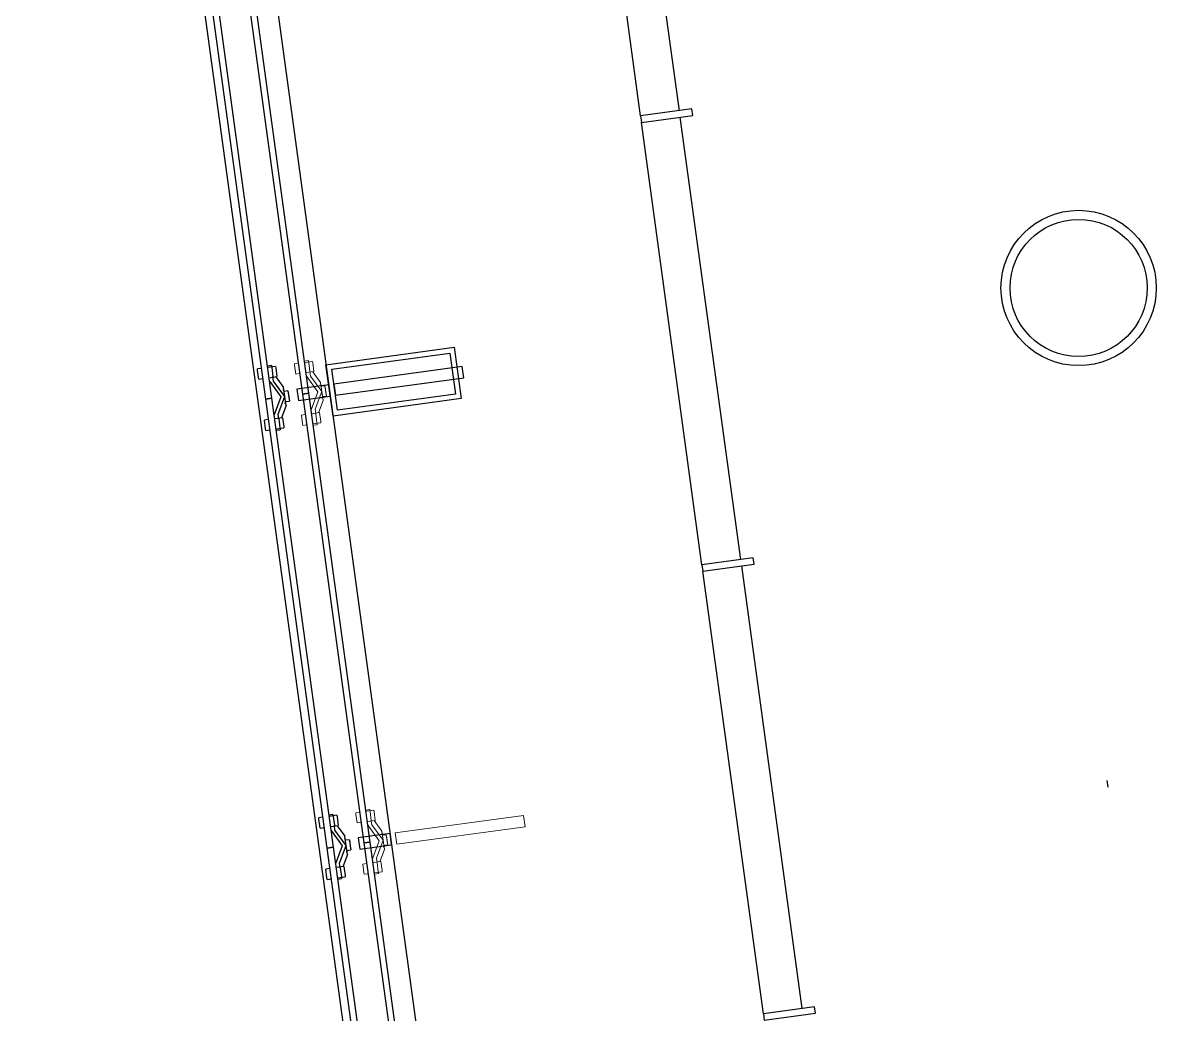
# Model space of a CAD drawing. Header units: millimetres. Extents: x -28081 to 11848482, y -6212777 to 128443.
# Drawn here: x -28081 to -23703, y 103183 to 107013 of the extents above; entities that cross this region are included whole.
import ezdxf

# ---------------------------------------------------------------- set-up
doc = ezdxf.new("R2010")
doc.units = ezdxf.units.MM
doc.header["$LTSCALE"] = 10
for name, color, linetype in [('A—\\M+5C3C5\\M+5B4B0', 135, 'Continuous'), ('A—\\M+5C7BD\\M+5CCE5', 7, 'Continuous'), ('E-RF-5F$0$A-GLAZ-CWMG', 3, 'Continuous')]:
    doc.layers.add(name, color=color, linetype=linetype)

msp = doc.modelspace()

# ---------------------------------------------------------------- linework, layer by layer
at = {"layer": 'A—\\M+5C3C5\\M+5B4B0'}
for p, q in [((-28080.5, 112193.8, 0), (-25791.7, 95448.7, 0)), ((-27765.1, 111953.9, 0), (-25552.2, 95764.4, 0)), ((-25694.2, 106653), (-25927.8, 108362.1)), ((-25779.2, 108382.4), (-25545.6, 106673.3)), ((-27237.1, 107312.6), (-27000.1, 105578.7)), ((-26975, 105582.2), (-27212, 107316.1)), ((-27379.9, 107293.1), (-27142.9, 105559.2)), ((-27117.7, 105562.7), (-27354.7, 107296.5)), ((-25542.2, 106648.5), (-25308.6, 104939.4)), ((-25457.2, 104919.1), (-25690.8, 106628.2)), ((-27119.7, 105688.6), (-27134.7, 105686.5)), ((-27119.7, 105688.6), (-27134.7, 105686.5)), ((-27104.2, 105685.6), (-27134, 105681.6)), ((-27104.2, 105685.6), (-27134, 105681.6)), ((-27119.7, 105688.6), (-27118.7, 105681.3)), ((-27119.7, 105688.6), (-27118.7, 105681.3)), ((-27104.2, 105685.6), (-27103.4, 105679.8)), ((-27104.2, 105685.6), (-27103.4, 105679.8)), ((-27159.1, 105678.1), (-27174, 105676.1)), ((-27159.1, 105678.1), (-27174, 105676.1)), ((-27173.2, 105670.3), (-27174, 105676.1)), ((-27173.2, 105670.3), (-27174, 105676.1)), ((-27168.6, 105636.5), (-27173.2, 105670.3)), ((-27168.6, 105636.5), (-27173.2, 105670.3)), ((-27128.6, 105641.9), (-27098.7, 105646)), ((-27128.6, 105641.9), (-27098.7, 105646)), ((-27118.7, 105681.3), (-27113.9, 105646.3)), ((-27118.7, 105681.3), (-27113.9, 105646.3)), ((-27111.5, 105628.8), (-27113.9, 105646.3)), ((-27111.5, 105628.8), (-27113.9, 105646.3)), ((-27103.4, 105679.8), (-27098.7, 105646)), ((-27103.4, 105679.8), (-27098.7, 105646)), ((-27102.9, 105645.5), (-27073, 105604.5)), ((-27102.9, 105645.5), (-27073, 105604.5)), ((-27168.6, 105636.5), (-27153.7, 105638.5)), ((-27168.6, 105636.5), (-27153.7, 105638.5)), ((-27126.5, 105626.7), (-27083.1, 105567.4)), ((-27126.5, 105626.7), (-27083.1, 105567.4)), ((-27068.2, 105569.4), (-27111.5, 105628.8)), ((-27068.2, 105569.4), (-27111.5, 105628.8)), ((-27070.6, 105586.9), (-27073, 105604.5)), ((-27068.2, 105569.4), (-27073, 105604.5)), ((-27070.6, 105586.9), (-27073, 105604.5)), ((-27068.2, 105569.4), (-27073, 105604.5)), ((-27142.9, 105559.2), (-27117.7, 105562.7)), ((-27117.7, 105562.7), (-27142.9, 105559.2)), ((-27142.9, 105559.2), (-26905.9, 103825.3)), ((-26880.7, 103828.8), (-27117.7, 105562.7)), ((-27083.1, 105567.4), (-27109, 105498.6)), ((-27083.1, 105567.4), (-27109, 105498.6)), ((-27094, 105500.7), (-27068.2, 105569.4)), ((-27094, 105500.7), (-27068.2, 105569.4)), ((-27071.6, 105594.2), (-27075.5, 105593.7)), ((-27071.6, 105594.2), (-27075.5, 105593.7)), ((-27071.6, 105594.2), (-27075.5, 105593.7)), ((-27071.6, 105594.2), (-27075.5, 105593.7)), ((-27056, 105591.3), (-27070.9, 105589.2)), ((-27056, 105591.3), (-27070.9, 105589.2)), ((-27056, 105591.3), (-27070.9, 105589.2)), ((-27056, 105591.3), (-27070.9, 105589.2)), ((-27056, 105591.3), (-27070.9, 105589.2)), ((-27056, 105591.3), (-27070.9, 105589.2)), ((-27056, 105591.3), (-27070.9, 105589.2)), ((-27056, 105591.3), (-27070.9, 105589.2)), ((-27068.2, 105569.4), (-27070.6, 105586.9)), ((-27068.2, 105569.4), (-27070.6, 105586.9)), ((-27065.8, 105551.9), (-27068.2, 105569.4)), ((-27065.8, 105551.9), (-27068.2, 105569.4)), ((-27065.8, 105551.9), (-27068.2, 105569.4)), ((-27065.8, 105551.9), (-27068.2, 105569.4)), ((-27056, 105591.3), (-27055.2, 105585.5)), ((-27056, 105591.3), (-27051.4, 105557.5)), ((-27056, 105591.3), (-27051.4, 105557.5)), ((-27056, 105591.3), (-27055.2, 105585.5)), ((-27056, 105591.3), (-27055.2, 105585.5)), ((-27056, 105591.3), (-27051.4, 105557.5)), ((-27056, 105591.3), (-27051.4, 105557.5)), ((-27056, 105591.3), (-27055.2, 105585.5)), ((-27055.2, 105585.5), (-27050.6, 105551.6)), ((-27055.2, 105585.5), (-27050.6, 105551.6)), ((-27055.2, 105585.5), (-27050.6, 105551.6)), ((-27055.2, 105585.5), (-27050.6, 105551.6)), ((-27051.4, 105557.5), (-27050.6, 105551.6)), ((-27051.4, 105557.5), (-27050.6, 105551.6)), ((-27051.4, 105557.5), (-27050.6, 105551.6)), ((-27051.4, 105557.5), (-27050.6, 105551.6)), ((-27000.1, 105578.7), (-26975, 105582.2)), ((-26975, 105582.2), (-27000.1, 105578.7)), ((-26975, 105582.2), (-27000.1, 105578.7)), ((-27000.1, 105578.7), (-26763.1, 103844.9)), ((-27000.1, 105578.7), (-26763.1, 103844.9)), ((-26738, 103848.3), (-26975, 105582.2)), ((-26738, 103848.3), (-26975, 105582.2)), ((-27063.4, 105534.4), (-27081.3, 105486.9)), ((-27063.4, 105534.4), (-27081.3, 105486.9)), ((-27068.8, 105544.1), (-27064.8, 105544.7)), ((-27068.8, 105544.1), (-27064.8, 105544.7)), ((-27068.8, 105544.1), (-27064.8, 105544.7)), ((-27068.8, 105544.1), (-27064.8, 105544.7)), ((-27063.4, 105534.4), (-27065.8, 105551.9)), ((-27063.4, 105534.4), (-27065.8, 105551.9)), ((-27063.4, 105534.4), (-27065.7, 105551.5)), ((-27063.4, 105534.4), (-27065.7, 105551.5)), ((-27065.5, 105549.6), (-27050.6, 105551.6)), ((-27065.5, 105549.6), (-27050.6, 105551.6)), ((-27065.5, 105549.6), (-27050.6, 105551.6)), ((-27065.5, 105549.6), (-27050.6, 105551.6)), ((-27065.5, 105549.6), (-27050.6, 105551.6)), ((-27065.5, 105549.6), (-27050.6, 105551.6)), ((-27065.5, 105549.6), (-27050.6, 105551.6)), ((-27065.5, 105549.6), (-27050.6, 105551.6)), ((-27132.1, 105480), (-27146.9, 105477.9)), ((-27132.1, 105480), (-27146.9, 105477.9)), ((-27142.3, 105444.1), (-27146.9, 105477.9)), ((-27142.3, 105444.1), (-27146.9, 105477.9)), ((-27077.1, 105487.5), (-27106.9, 105483.4)), ((-27077.1, 105487.5), (-27106.9, 105483.4)), ((-27091.6, 105483.1), (-27094, 105500.7)), ((-27091.6, 105483.1), (-27094, 105500.7)), ((-27091.6, 105483.1), (-27086.8, 105448.1)), ((-27091.6, 105483.1), (-27086.8, 105448.1)), ((-27077.1, 105487.5), (-27072.4, 105453.6)), ((-27077.1, 105487.5), (-27072.4, 105453.6)), ((-27141.5, 105438.3), (-27142.3, 105444.1)), ((-27141.5, 105438.3), (-27142.3, 105444.1)), ((-27141.5, 105438.3), (-27126.6, 105440.3)), ((-27141.5, 105438.3), (-27126.6, 105440.3)), ((-27101.5, 105443.8), (-27071.7, 105447.8)), ((-27101.5, 105443.8), (-27071.7, 105447.8)), ((-27100.8, 105438.8), (-27085.8, 105440.9)), ((-27100.8, 105438.8), (-27085.8, 105440.9)), ((-27086.8, 105448.1), (-27085.8, 105440.9)), ((-27086.8, 105448.1), (-27085.8, 105440.9)), ((-27072.4, 105453.6), (-27071.7, 105447.8)), ((-27072.4, 105453.6), (-27071.7, 105447.8)), ((-25305.2, 104914.7), (-25071.6, 103205.5)), ((-25220.2, 103185.2), (-25453.8, 104894.3)), ((-23893.9, 104085.6), (-23890.5, 104060.5)), ((-26922.2, 103944.2), (-26937, 103942.2)), ((-26922.2, 103944.2), (-26937, 103942.2)), ((-26936.2, 103936.4), (-26937, 103942.2)), ((-26936.2, 103936.4), (-26937, 103942.2)), ((-26931.6, 103902.6), (-26936.2, 103936.4)), ((-26931.6, 103902.6), (-26936.2, 103936.4)), ((-26882.7, 103954.7), (-26897.7, 103952.6)), ((-26882.7, 103954.7), (-26897.7, 103952.6)), ((-26867.2, 103951.8), (-26897, 103947.7)), ((-26867.2, 103951.8), (-26897, 103947.7)), ((-26882.7, 103954.7), (-26881.7, 103947.4)), ((-26882.7, 103954.7), (-26881.7, 103947.4)), ((-26881.7, 103947.4), (-26876.9, 103912.4)), ((-26881.7, 103947.4), (-26876.9, 103912.4)), ((-26867.2, 103951.8), (-26866.4, 103946)), ((-26867.2, 103951.8), (-26866.4, 103946)), ((-26866.4, 103946), (-26861.7, 103912.1)), ((-26866.4, 103946), (-26861.7, 103912.1)), ((-26931.6, 103902.6), (-26916.7, 103904.6)), ((-26931.6, 103902.6), (-26916.7, 103904.6)), ((-26891.6, 103908), (-26861.7, 103912.1)), ((-26891.6, 103908), (-26861.7, 103912.1)), ((-26889.5, 103892.8), (-26846.1, 103833.5)), ((-26889.5, 103892.8), (-26846.1, 103833.5)), ((-26874.5, 103894.9), (-26876.9, 103912.4)), ((-26874.5, 103894.9), (-26876.9, 103912.4)), ((-26831.2, 103835.6), (-26874.5, 103894.9)), ((-26831.2, 103835.6), (-26874.5, 103894.9)), ((-26865.9, 103911.6), (-26836, 103870.6)), ((-26865.9, 103911.6), (-26836, 103870.6)), ((-26834.6, 103860.3), (-26838.5, 103859.8)), ((-26834.6, 103860.3), (-26838.5, 103859.8)), ((-26834.6, 103860.3), (-26838.5, 103859.8)), ((-26834.6, 103860.3), (-26838.5, 103859.8)), ((-26833.6, 103853.1), (-26836, 103870.6)), ((-26831.2, 103835.6), (-26836, 103870.6)), ((-26833.6, 103853.1), (-26836, 103870.6)), ((-26831.2, 103835.6), (-26836, 103870.6)), ((-26819, 103857.4), (-26833.9, 103855.4)), ((-26819, 103857.4), (-26833.9, 103855.4)), ((-26819, 103857.4), (-26833.9, 103855.4)), ((-26819, 103857.4), (-26833.9, 103855.4)), ((-26819, 103857.4), (-26833.9, 103855.4)), ((-26819, 103857.4), (-26833.9, 103855.4)), ((-26819, 103857.4), (-26833.9, 103855.4)), ((-26819, 103857.4), (-26833.9, 103855.4)), ((-26831.2, 103835.6), (-26833.6, 103853.1)), ((-26831.2, 103835.6), (-26833.6, 103853.1)), ((-26819, 103857.4), (-26818.2, 103851.6)), ((-26819, 103857.4), (-26814.4, 103823.6)), ((-26819, 103857.4), (-26814.4, 103823.6)), ((-26819, 103857.4), (-26818.2, 103851.6)), ((-26819, 103857.4), (-26818.2, 103851.6)), ((-26819, 103857.4), (-26814.4, 103823.6)), ((-26819, 103857.4), (-26814.4, 103823.6)), ((-26819, 103857.4), (-26818.2, 103851.6)), ((-26818.2, 103851.6), (-26813.6, 103817.8)), ((-26818.2, 103851.6), (-26813.6, 103817.8)), ((-26818.2, 103851.6), (-26813.6, 103817.8)), ((-26818.2, 103851.6), (-26813.6, 103817.8)), ((-26763.1, 103844.9), (-26738, 103848.3)), ((-26738, 103848.3), (-26763.1, 103844.9)), ((-26763.1, 103844.9), (-26738, 103848.3)), ((-26763.1, 103844.9), (-26526.1, 102111)), ((-26501, 102114.4), (-26738, 103848.3)), ((-26905.9, 103825.3), (-26880.7, 103828.8)), ((-26880.7, 103828.8), (-26905.9, 103825.3)), ((-26905.9, 103825.3), (-26668.9, 102091.5)), ((-26643.7, 102094.9), (-26880.7, 103828.8)), ((-26846.1, 103833.5), (-26872, 103764.7)), ((-26846.1, 103833.5), (-26872, 103764.7)), ((-26857, 103766.8), (-26831.2, 103835.6)), ((-26857, 103766.8), (-26831.2, 103835.6)), ((-26831.8, 103810.2), (-26827.8, 103810.8)), ((-26831.8, 103810.2), (-26827.8, 103810.8)), ((-26831.8, 103810.2), (-26827.8, 103810.8)), ((-26831.8, 103810.2), (-26827.8, 103810.8)), ((-26826.4, 103800.5), (-26831.2, 103835.6)), ((-26828.8, 103818), (-26831.2, 103835.6)), ((-26826.4, 103800.5), (-26831.2, 103835.6)), ((-26828.8, 103818), (-26831.2, 103835.6)), ((-26826.4, 103800.5), (-26828.8, 103818)), ((-26826.4, 103800.5), (-26828.8, 103818)), ((-26828.5, 103815.7), (-26813.6, 103817.8)), ((-26828.5, 103815.7), (-26813.6, 103817.8)), ((-26828.5, 103815.7), (-26813.6, 103817.8)), ((-26828.5, 103815.7), (-26813.6, 103817.8)), ((-26828.5, 103815.7), (-26813.6, 103817.8)), ((-26828.5, 103815.7), (-26813.6, 103817.8)), ((-26828.5, 103815.7), (-26813.6, 103817.8)), ((-26828.5, 103815.7), (-26813.6, 103817.8)), ((-26814.4, 103823.6), (-26813.6, 103817.8)), ((-26814.4, 103823.6), (-26813.6, 103817.8)), ((-26814.4, 103823.6), (-26813.6, 103817.8)), ((-26814.4, 103823.6), (-26813.6, 103817.8)), ((-26854.6, 103749.3), (-26857, 103766.8)), ((-26854.6, 103749.3), (-26857, 103766.8)), ((-26826.4, 103800.5), (-26844.3, 103753)), ((-26826.4, 103800.5), (-26844.3, 103753)), ((-26895.1, 103746.1), (-26909.9, 103744)), ((-26895.1, 103746.1), (-26909.9, 103744)), ((-26905.3, 103710.2), (-26909.9, 103744)), ((-26905.3, 103710.2), (-26909.9, 103744)), ((-26840.1, 103753.6), (-26869.9, 103749.5)), ((-26840.1, 103753.6), (-26869.9, 103749.5)), ((-26864.5, 103709.9), (-26834.7, 103714)), ((-26864.5, 103709.9), (-26834.7, 103714)), ((-26854.6, 103749.3), (-26849.8, 103714.2)), ((-26854.6, 103749.3), (-26849.8, 103714.2)), ((-26849.8, 103714.2), (-26848.8, 103707)), ((-26849.8, 103714.2), (-26848.8, 103707)), ((-26840.1, 103753.6), (-26835.4, 103719.8)), ((-26840.1, 103753.6), (-26835.4, 103719.8)), ((-26835.4, 103719.8), (-26834.7, 103714)), ((-26835.4, 103719.8), (-26834.7, 103714)), ((-26904.5, 103704.4), (-26905.3, 103710.2)), ((-26904.5, 103704.4), (-26905.3, 103710.2)), ((-26904.5, 103704.4), (-26889.6, 103706.4)), ((-26904.5, 103704.4), (-26889.6, 103706.4)), ((-26863.8, 103704.9), (-26848.8, 103707)), ((-26863.8, 103704.9), (-26848.8, 103707))]:
    msp.add_line(p, q, dxfattribs=at)
at = {"layer": 'A—\\M+5C3C5\\M+5B4B0', "extrusion": (0, 0, -1)}
for p, q in [((-25496.1, 106680.1), (-25694.2, 106653)), ((-25694.2, 106653), (-25690.8, 106628.2)), ((-25690.8, 106628.2), (-25492.7, 106655.3)), ((-25492.7, 106655.3), (-25496.1, 106680.1)), ((-25259.1, 104946.2), (-25457.2, 104919.1)), ((-25255.7, 104921.4), (-25259.1, 104946.2)), ((-25457.2, 104919.1), (-25453.8, 104894.3)), ((-25453.8, 104894.3), (-25255.7, 104921.4)), ((-26661.7, 103880.9, 0), (-26784.6, 103864.1, 0)), ((-26784.6, 103864.1, 0), (-26778.7, 103820.5, 0)), ((-26655.7, 103837.3, 0), (-26661.7, 103880.9, 0)), ((-26778.7, 103820.5, 0), (-26655.7, 103837.3, 0)), ((-25022.1, 103212.3), (-25220.2, 103185.2)), ((-25018.7, 103187.5), (-25022.1, 103212.3)), ((-25220.2, 103185.2), (-25216.8, 103160.5)), ((-25216.8, 103160.5), (-25018.7, 103187.5))]:
    msp.add_line(p, q, dxfattribs=at)
at = {"layer": 'A—\\M+5C3C5\\M+5B4B0', "color": 8, "lineweight": 9}
for p, q in [((-27016.4, 105697.6), (-27031.2, 105695.6)), ((-27016.4, 105697.6), (-27031.2, 105695.6)), ((-27016.4, 105697.6), (-27031.2, 105695.6)), ((-27030.4, 105689.8), (-27031.2, 105695.6)), ((-27030.4, 105689.8), (-27031.2, 105695.6)), ((-27030.4, 105689.8), (-27031.2, 105695.6)), ((-27025.8, 105656), (-27030.4, 105689.8)), ((-27025.8, 105656), (-27030.4, 105689.8)), ((-27025.8, 105656), (-27030.4, 105689.8)), ((-26976.9, 105708.1), (-26991.9, 105706)), ((-26976.9, 105708.1), (-26991.9, 105706)), ((-26976.9, 105708.1), (-26991.9, 105706)), ((-26961.4, 105705.1), (-26991.2, 105701.1)), ((-26961.4, 105705.1), (-26991.2, 105701.1)), ((-26961.4, 105705.1), (-26991.2, 105701.1)), ((-26976.9, 105708.1), (-26975.9, 105700.8)), ((-26976.9, 105708.1), (-26975.9, 105700.8)), ((-26976.9, 105708.1), (-26975.9, 105700.8)), ((-26975.9, 105700.8), (-26971.1, 105665.8)), ((-26975.9, 105700.8), (-26971.1, 105665.8)), ((-26975.9, 105700.8), (-26971.1, 105665.8)), ((-26961.4, 105705.1), (-26960.6, 105699.3)), ((-26961.4, 105705.1), (-26960.6, 105699.3)), ((-26961.4, 105705.1), (-26960.6, 105699.3)), ((-26960.6, 105699.3), (-26956, 105665.5)), ((-26960.6, 105699.3), (-26956, 105665.5)), ((-26960.6, 105699.3), (-26956, 105665.5)), ((-27025.8, 105656), (-27011, 105658)), ((-27025.8, 105656), (-27011, 105658)), ((-27025.8, 105656), (-27011, 105658)), ((-26985.8, 105661.4), (-26956, 105665.5)), ((-26985.8, 105661.4), (-26956, 105665.5)), ((-26985.8, 105661.4), (-26956, 105665.5)), ((-26983.7, 105646.2), (-26940.3, 105586.9)), ((-26983.7, 105646.2), (-26940.3, 105586.9)), ((-26983.7, 105646.2), (-26940.3, 105586.9)), ((-26968.7, 105648.3), (-26971.1, 105665.8)), ((-26968.7, 105648.3), (-26971.1, 105665.8)), ((-26968.7, 105648.3), (-26971.1, 105665.8)), ((-26925.4, 105588.9), (-26968.7, 105648.3)), ((-26925.4, 105588.9), (-26968.7, 105648.3)), ((-26925.4, 105588.9), (-26968.7, 105648.3)), ((-26960.2, 105665), (-26930.2, 105624)), ((-26960.2, 105665), (-26930.2, 105624)), ((-26960.2, 105665), (-26930.2, 105624)), ((-26928.8, 105613.7), (-26932.8, 105613.2)), ((-26928.8, 105613.7), (-26932.8, 105613.2)), ((-26928.8, 105613.7), (-26932.8, 105613.2)), ((-26928.8, 105613.7), (-26932.8, 105613.2)), ((-26928.8, 105613.7), (-26932.8, 105613.2)), ((-26928.8, 105613.7), (-26932.8, 105613.2)), ((-26927.8, 105606.5), (-26930.2, 105624)), ((-26925.4, 105588.9), (-26930.2, 105624)), ((-26927.8, 105606.5), (-26930.2, 105624)), ((-26925.4, 105588.9), (-26930.2, 105624)), ((-26927.8, 105606.5), (-26930.2, 105624)), ((-26925.4, 105588.9), (-26930.2, 105624)), ((-26913.3, 105610.8), (-26928.1, 105608.8)), ((-26913.3, 105610.8), (-26928.1, 105608.8)), ((-26913.3, 105610.8), (-26928.1, 105608.8)), ((-26913.3, 105610.8), (-26928.1, 105608.8)), ((-26913.3, 105610.8), (-26928.1, 105608.8)), ((-26913.3, 105610.8), (-26928.1, 105608.8)), ((-26913.3, 105610.8), (-26928.1, 105608.8)), ((-26913.3, 105610.8), (-26928.1, 105608.8)), ((-26913.3, 105610.8), (-26928.1, 105608.8)), ((-26913.3, 105610.8), (-26928.1, 105608.8)), ((-26913.3, 105610.8), (-26928.1, 105608.8)), ((-26913.3, 105610.8), (-26928.1, 105608.8)), ((-26925.4, 105588.9), (-26927.8, 105606.5)), ((-26925.4, 105588.9), (-26927.8, 105606.5)), ((-26925.4, 105588.9), (-26927.8, 105606.5)), ((-26913.3, 105610.8), (-26912.5, 105605)), ((-26913.3, 105610.8), (-26908.6, 105577)), ((-26913.3, 105610.8), (-26908.6, 105577)), ((-26913.3, 105610.8), (-26912.5, 105605)), ((-26913.3, 105610.8), (-26912.5, 105605)), ((-26913.3, 105610.8), (-26908.6, 105577)), ((-26913.3, 105610.8), (-26908.6, 105577)), ((-26913.3, 105610.8), (-26912.5, 105605)), ((-26913.3, 105610.8), (-26912.5, 105605)), ((-26913.3, 105610.8), (-26908.6, 105577)), ((-26913.3, 105610.8), (-26908.6, 105577)), ((-26913.3, 105610.8), (-26912.5, 105605)), ((-26912.5, 105605), (-26907.8, 105571.2)), ((-26912.5, 105605), (-26907.8, 105571.2)), ((-26912.5, 105605), (-26907.8, 105571.2)), ((-26912.5, 105605), (-26907.8, 105571.2)), ((-26912.5, 105605), (-26907.8, 105571.2)), ((-26912.5, 105605), (-26907.8, 105571.2)), ((-26940.3, 105586.9), (-26966.2, 105518.1)), ((-26940.3, 105586.9), (-26966.2, 105518.1)), ((-26940.3, 105586.9), (-26966.2, 105518.1)), ((-26951.2, 105520.2), (-26925.4, 105588.9)), ((-26951.2, 105520.2), (-26925.4, 105588.9)), ((-26951.2, 105520.2), (-26925.4, 105588.9)), ((-26920.6, 105553.9), (-26938.5, 105506.4)), ((-26920.6, 105553.9), (-26938.5, 105506.4)), ((-26920.6, 105553.9), (-26938.5, 105506.4)), ((-26926, 105563.6), (-26922, 105564.2)), ((-26926, 105563.6), (-26922, 105564.2)), ((-26926, 105563.6), (-26922, 105564.2)), ((-26926, 105563.6), (-26922, 105564.2)), ((-26926, 105563.6), (-26922, 105564.2)), ((-26926, 105563.6), (-26922, 105564.2)), ((-26920.6, 105553.9), (-26925.4, 105588.9)), ((-26923, 105571.4), (-26925.4, 105588.9)), ((-26920.6, 105553.9), (-26925.4, 105588.9)), ((-26923, 105571.4), (-26925.4, 105588.9)), ((-26920.6, 105553.9), (-26925.4, 105588.9)), ((-26923, 105571.4), (-26925.4, 105588.9)), ((-26920.6, 105553.9), (-26923, 105571.4)), ((-26920.6, 105553.9), (-26923, 105571.4)), ((-26920.6, 105553.9), (-26923, 105571.4)), ((-26922.7, 105569.1), (-26907.8, 105571.2)), ((-26922.7, 105569.1), (-26907.8, 105571.2)), ((-26922.7, 105569.1), (-26907.8, 105571.2)), ((-26922.7, 105569.1), (-26907.8, 105571.2)), ((-26922.7, 105569.1), (-26907.8, 105571.2)), ((-26922.7, 105569.1), (-26907.8, 105571.2)), ((-26922.7, 105569.1), (-26907.8, 105571.2)), ((-26922.7, 105569.1), (-26907.8, 105571.2)), ((-26922.7, 105569.1), (-26907.8, 105571.2)), ((-26922.7, 105569.1), (-26907.8, 105571.2)), ((-26922.7, 105569.1), (-26907.8, 105571.2)), ((-26922.7, 105569.1), (-26907.8, 105571.2)), ((-26908.6, 105577), (-26907.8, 105571.2)), ((-26908.6, 105577), (-26907.8, 105571.2)), ((-26908.6, 105577), (-26907.8, 105571.2)), ((-26908.6, 105577), (-26907.8, 105571.2)), ((-26908.6, 105577), (-26907.8, 105571.2)), ((-26908.6, 105577), (-26907.8, 105571.2)), ((-26948.8, 105502.7), (-26951.2, 105520.2)), ((-26948.8, 105502.7), (-26951.2, 105520.2)), ((-26948.8, 105502.7), (-26951.2, 105520.2)), ((-26989.3, 105499.5), (-27004.2, 105497.4)), ((-26989.3, 105499.5), (-27004.2, 105497.4)), ((-26989.3, 105499.5), (-27004.2, 105497.4)), ((-26999.5, 105463.6), (-27004.2, 105497.4)), ((-26999.5, 105463.6), (-27004.2, 105497.4)), ((-26999.5, 105463.6), (-27004.2, 105497.4)), ((-26934.3, 105507), (-26964.1, 105502.9)), ((-26934.3, 105507), (-26964.1, 105502.9)), ((-26934.3, 105507), (-26964.1, 105502.9)), ((-26958.7, 105463.3), (-26928.9, 105467.4)), ((-26958.7, 105463.3), (-26928.9, 105467.4)), ((-26958.7, 105463.3), (-26928.9, 105467.4)), ((-26948.8, 105502.7), (-26944.1, 105467.6)), ((-26948.8, 105502.7), (-26944.1, 105467.6)), ((-26948.8, 105502.7), (-26944.1, 105467.6)), ((-26944.1, 105467.6), (-26943.1, 105460.4)), ((-26944.1, 105467.6), (-26943.1, 105460.4)), ((-26944.1, 105467.6), (-26943.1, 105460.4)), ((-26934.3, 105507), (-26929.7, 105473.2)), ((-26934.3, 105507), (-26929.7, 105473.2)), ((-26934.3, 105507), (-26929.7, 105473.2)), ((-26929.7, 105473.2), (-26928.9, 105467.4)), ((-26929.7, 105473.2), (-26928.9, 105467.4)), ((-26929.7, 105473.2), (-26928.9, 105467.4)), ((-26998.7, 105457.8), (-26999.5, 105463.6)), ((-26998.7, 105457.8), (-26999.5, 105463.6)), ((-26998.7, 105457.8), (-26999.5, 105463.6)), ((-26998.7, 105457.8), (-26983.9, 105459.8)), ((-26998.7, 105457.8), (-26983.9, 105459.8)), ((-26998.7, 105457.8), (-26983.9, 105459.8)), ((-26958, 105458.3), (-26943.1, 105460.4)), ((-26958, 105458.3), (-26943.1, 105460.4)), ((-26958, 105458.3), (-26943.1, 105460.4)), ((-26779.4, 103963.8), (-26794.2, 103961.7)), ((-26779.4, 103963.8), (-26794.2, 103961.7)), ((-26779.4, 103963.8), (-26794.2, 103961.7)), ((-26793.4, 103955.9), (-26794.2, 103961.7)), ((-26793.4, 103955.9), (-26794.2, 103961.7)), ((-26793.4, 103955.9), (-26794.2, 103961.7)), ((-26788.8, 103922.1), (-26793.4, 103955.9)), ((-26788.8, 103922.1), (-26793.4, 103955.9)), ((-26788.8, 103922.1), (-26793.4, 103955.9)), ((-26739.9, 103974.2), (-26754.9, 103972.1)), ((-26739.9, 103974.2), (-26754.9, 103972.1)), ((-26739.9, 103974.2), (-26754.9, 103972.1)), ((-26724.4, 103971.3), (-26754.2, 103967.2)), ((-26724.4, 103971.3), (-26754.2, 103967.2)), ((-26724.4, 103971.3), (-26754.2, 103967.2)), ((-26739.9, 103974.2), (-26738.9, 103966.9)), ((-26739.9, 103974.2), (-26738.9, 103966.9)), ((-26739.9, 103974.2), (-26738.9, 103966.9)), ((-26738.9, 103966.9), (-26734.1, 103931.9)), ((-26738.9, 103966.9), (-26734.1, 103931.9)), ((-26738.9, 103966.9), (-26734.1, 103931.9)), ((-26724.4, 103971.3), (-26723.6, 103965.5)), ((-26724.4, 103971.3), (-26723.6, 103965.5)), ((-26724.4, 103971.3), (-26723.6, 103965.5)), ((-26723.6, 103965.5), (-26719, 103931.6)), ((-26723.6, 103965.5), (-26719, 103931.6)), ((-26723.6, 103965.5), (-26719, 103931.6)), ((-26788.8, 103922.1), (-26774, 103924.1)), ((-26788.8, 103922.1), (-26774, 103924.1)), ((-26788.8, 103922.1), (-26774, 103924.1)), ((-26748.8, 103927.6), (-26719, 103931.6)), ((-26748.8, 103927.6), (-26719, 103931.6)), ((-26748.8, 103927.6), (-26719, 103931.6)), ((-26746.7, 103912.3), (-26703.3, 103853)), ((-26746.7, 103912.3), (-26703.3, 103853)), ((-26746.7, 103912.3), (-26703.3, 103853)), ((-26731.7, 103914.4), (-26734.1, 103931.9)), ((-26731.7, 103914.4), (-26734.1, 103931.9)), ((-26731.7, 103914.4), (-26734.1, 103931.9)), ((-26688.4, 103855.1), (-26731.7, 103914.4)), ((-26688.4, 103855.1), (-26731.7, 103914.4)), ((-26688.4, 103855.1), (-26731.7, 103914.4)), ((-26723.2, 103931.1), (-26693.2, 103890.1)), ((-26723.2, 103931.1), (-26693.2, 103890.1)), ((-26723.2, 103931.1), (-26693.2, 103890.1)), ((-26690.8, 103872.6), (-26693.2, 103890.1)), ((-26688.4, 103855.1), (-26693.2, 103890.1)), ((-26690.8, 103872.6), (-26693.2, 103890.1)), ((-26688.4, 103855.1), (-26693.2, 103890.1)), ((-26690.8, 103872.6), (-26693.2, 103890.1)), ((-26688.4, 103855.1), (-26693.2, 103890.1)), ((-26703.3, 103853), (-26729.2, 103784.2)), ((-26703.3, 103853), (-26729.2, 103784.2)), ((-26703.3, 103853), (-26729.2, 103784.2)), ((-26714.2, 103786.3), (-26688.4, 103855.1)), ((-26714.2, 103786.3), (-26688.4, 103855.1)), ((-26714.2, 103786.3), (-26688.4, 103855.1)), ((-26691.8, 103879.8), (-26695.8, 103879.3)), ((-26691.8, 103879.8), (-26695.8, 103879.3)), ((-26691.8, 103879.8), (-26695.8, 103879.3)), ((-26691.8, 103879.8), (-26695.8, 103879.3)), ((-26691.8, 103879.8), (-26695.8, 103879.3)), ((-26691.8, 103879.8), (-26695.8, 103879.3)), ((-26676.3, 103876.9), (-26691.1, 103874.9)), ((-26676.3, 103876.9), (-26691.1, 103874.9)), ((-26676.3, 103876.9), (-26691.1, 103874.9)), ((-26676.3, 103876.9), (-26691.1, 103874.9)), ((-26676.3, 103876.9), (-26691.1, 103874.9)), ((-26676.3, 103876.9), (-26691.1, 103874.9)), ((-26676.3, 103876.9), (-26691.1, 103874.9)), ((-26676.3, 103876.9), (-26691.1, 103874.9)), ((-26676.3, 103876.9), (-26691.1, 103874.9)), ((-26676.3, 103876.9), (-26691.1, 103874.9)), ((-26676.3, 103876.9), (-26691.1, 103874.9)), ((-26676.3, 103876.9), (-26691.1, 103874.9)), ((-26688.4, 103855.1), (-26690.8, 103872.6)), ((-26688.4, 103855.1), (-26690.8, 103872.6)), ((-26688.4, 103855.1), (-26690.8, 103872.6)), ((-26683.6, 103820), (-26688.4, 103855.1)), ((-26686, 103837.6), (-26688.4, 103855.1)), ((-26683.6, 103820), (-26688.4, 103855.1)), ((-26686, 103837.6), (-26688.4, 103855.1)), ((-26683.6, 103820), (-26688.4, 103855.1)), ((-26686, 103837.6), (-26688.4, 103855.1)), ((-26676.3, 103876.9), (-26675.5, 103871.1)), ((-26676.3, 103876.9), (-26671.6, 103843.1)), ((-26676.3, 103876.9), (-26671.6, 103843.1)), ((-26676.3, 103876.9), (-26675.5, 103871.1)), ((-26676.3, 103876.9), (-26675.5, 103871.1)), ((-26676.3, 103876.9), (-26671.6, 103843.1)), ((-26676.3, 103876.9), (-26671.6, 103843.1)), ((-26676.3, 103876.9), (-26675.5, 103871.1)), ((-26676.3, 103876.9), (-26675.5, 103871.1)), ((-26676.3, 103876.9), (-26671.6, 103843.1)), ((-26676.3, 103876.9), (-26671.6, 103843.1)), ((-26676.3, 103876.9), (-26675.5, 103871.1)), ((-26675.5, 103871.1), (-26670.8, 103837.3)), ((-26675.5, 103871.1), (-26670.8, 103837.3)), ((-26675.5, 103871.1), (-26670.8, 103837.3)), ((-26675.5, 103871.1), (-26670.8, 103837.3)), ((-26675.5, 103871.1), (-26670.8, 103837.3)), ((-26675.5, 103871.1), (-26670.8, 103837.3)), ((-26683.6, 103820), (-26701.5, 103772.5)), ((-26683.6, 103820), (-26701.5, 103772.5)), ((-26683.6, 103820), (-26701.5, 103772.5)), ((-26689, 103829.8), (-26685, 103830.3)), ((-26689, 103829.8), (-26685, 103830.3)), ((-26689, 103829.8), (-26685, 103830.3)), ((-26689, 103829.8), (-26685, 103830.3)), ((-26689, 103829.8), (-26685, 103830.3)), ((-26689, 103829.8), (-26685, 103830.3)), ((-26683.6, 103820), (-26686, 103837.6)), ((-26683.6, 103820), (-26686, 103837.6)), ((-26683.6, 103820), (-26686, 103837.6)), ((-26685.7, 103835.3), (-26670.8, 103837.3)), ((-26685.7, 103835.3), (-26670.8, 103837.3)), ((-26685.7, 103835.3), (-26670.8, 103837.3)), ((-26685.7, 103835.3), (-26670.8, 103837.3)), ((-26685.7, 103835.3), (-26670.8, 103837.3)), ((-26685.7, 103835.3), (-26670.8, 103837.3)), ((-26685.7, 103835.3), (-26670.8, 103837.3)), ((-26685.7, 103835.3), (-26670.8, 103837.3)), ((-26685.7, 103835.3), (-26670.8, 103837.3)), ((-26685.7, 103835.3), (-26670.8, 103837.3)), ((-26685.7, 103835.3), (-26670.8, 103837.3)), ((-26685.7, 103835.3), (-26670.8, 103837.3)), ((-26671.6, 103843.1), (-26670.8, 103837.3)), ((-26671.6, 103843.1), (-26670.8, 103837.3)), ((-26671.6, 103843.1), (-26670.8, 103837.3)), ((-26671.6, 103843.1), (-26670.8, 103837.3)), ((-26671.6, 103843.1), (-26670.8, 103837.3)), ((-26671.6, 103843.1), (-26670.8, 103837.3)), ((-26752.3, 103765.6), (-26767.2, 103763.6)), ((-26752.3, 103765.6), (-26767.2, 103763.6)), ((-26752.3, 103765.6), (-26767.2, 103763.6)), ((-26762.5, 103729.7), (-26767.2, 103763.6)), ((-26762.5, 103729.7), (-26767.2, 103763.6)), ((-26762.5, 103729.7), (-26767.2, 103763.6)), ((-26697.3, 103773.1), (-26727.1, 103769)), ((-26697.3, 103773.1), (-26727.1, 103769)), ((-26697.3, 103773.1), (-26727.1, 103769)), ((-26711.8, 103768.8), (-26714.2, 103786.3)), ((-26711.8, 103768.8), (-26714.2, 103786.3)), ((-26711.8, 103768.8), (-26714.2, 103786.3)), ((-26711.8, 103768.8), (-26707.1, 103733.8)), ((-26711.8, 103768.8), (-26707.1, 103733.8)), ((-26711.8, 103768.8), (-26707.1, 103733.8)), ((-26697.3, 103773.1), (-26692.7, 103739.3)), ((-26697.3, 103773.1), (-26692.7, 103739.3)), ((-26697.3, 103773.1), (-26692.7, 103739.3)), ((-26761.7, 103723.9), (-26762.5, 103729.7)), ((-26761.7, 103723.9), (-26762.5, 103729.7)), ((-26761.7, 103723.9), (-26762.5, 103729.7)), ((-26761.7, 103723.9), (-26746.9, 103726)), ((-26761.7, 103723.9), (-26746.9, 103726)), ((-26761.7, 103723.9), (-26746.9, 103726)), ((-26721.7, 103729.4), (-26691.9, 103733.5)), ((-26721.7, 103729.4), (-26691.9, 103733.5)), ((-26721.7, 103729.4), (-26691.9, 103733.5)), ((-26721, 103724.4), (-26706.1, 103726.5)), ((-26721, 103724.4), (-26706.1, 103726.5)), ((-26721, 103724.4), (-26706.1, 103726.5)), ((-26707.1, 103733.8), (-26706.1, 103726.5)), ((-26707.1, 103733.8), (-26706.1, 103726.5)), ((-26707.1, 103733.8), (-26706.1, 103726.5)), ((-26692.7, 103739.3), (-26691.9, 103733.5)), ((-26692.7, 103739.3), (-26691.9, 103733.5)), ((-26692.7, 103739.3), (-26691.9, 103733.5))]:
    msp.add_line(p, q, dxfattribs=at)
at = {"layer": 'A—\\M+5C3C5\\M+5B4B0', "lineweight": 18}
for p, q in [((-26146.5, 103951.4), (-26641.9, 103883.6)), ((-26146.5, 103951.4), (-26641.9, 103883.6)), ((-26140.5, 103907.8), (-26146.5, 103951.4)), ((-26140.5, 103907.8), (-26146.5, 103951.4)), ((-26635.9, 103840), (-26140.5, 103907.8)), ((-26635.9, 103840), (-26140.5, 103907.8)), ((-26641.9, 103883.6), (-26635.9, 103840)), ((-26641.9, 103883.6), (-26635.9, 103840))]:
    msp.add_line(p, q, dxfattribs=at)
at = {"layer": 'A—\\M+5C3C5\\M+5B4B0', "elevation": 0}
msp.add_lwpolyline([(-26386.8, 105561.6), (-26882.1, 105493.9), (-26909.2, 105692.1), (-26413.8, 105759.8), (-26386.8, 105561.6)], dxfattribs=at)
msp.add_lwpolyline([(-26409.3, 105578.8), (-26865, 105516.5), (-26886.7, 105675), (-26430.9, 105737.3)], close=True, dxfattribs=at)
at = {"layer": 'A—\\M+5C3C5\\M+5B4B0'}
msp.add_lwpolyline([(-26892.7, 105571.2), (-26898.7, 105614.8), (-27021.6, 105598), (-27015.7, 105554.4)], close=True, dxfattribs=at)
at = {"layer": 'A—\\M+5C7BD\\M+5CCE5'}
for radius in [300, 265]:
    msp.add_circle((-24002.6, 105988.5), radius, dxfattribs=at)
at = {"layer": 'E-RF-5F$0$A-GLAZ-CWMG', "color": 8, "extrusion": (0, 0, -1)}
for p, q in [((-26383.5, 105685.2), (-26878.9, 105617.5)), ((-26383.5, 105685.2), (-26878.9, 105617.5)), ((-26377.5, 105641.6), (-26383.5, 105685.2)), ((-26377.5, 105641.6), (-26383.5, 105685.2)), ((-26872.9, 105573.9), (-26377.5, 105641.6)), ((-26872.9, 105573.9), (-26377.5, 105641.6)), ((-26878.9, 105617.5), (-26872.9, 105573.9))]:
    msp.add_line(p, q, dxfattribs=at)
at = {"layer": 'E-RF-5F$0$A-GLAZ-CWMG', "lineweight": 18, "extrusion": (0, 0, -1)}
msp.add_line((-26878.9, 105617.5), (-26872.9, 105573.9), dxfattribs=at)

doc.saveas('drawing.dxf')
